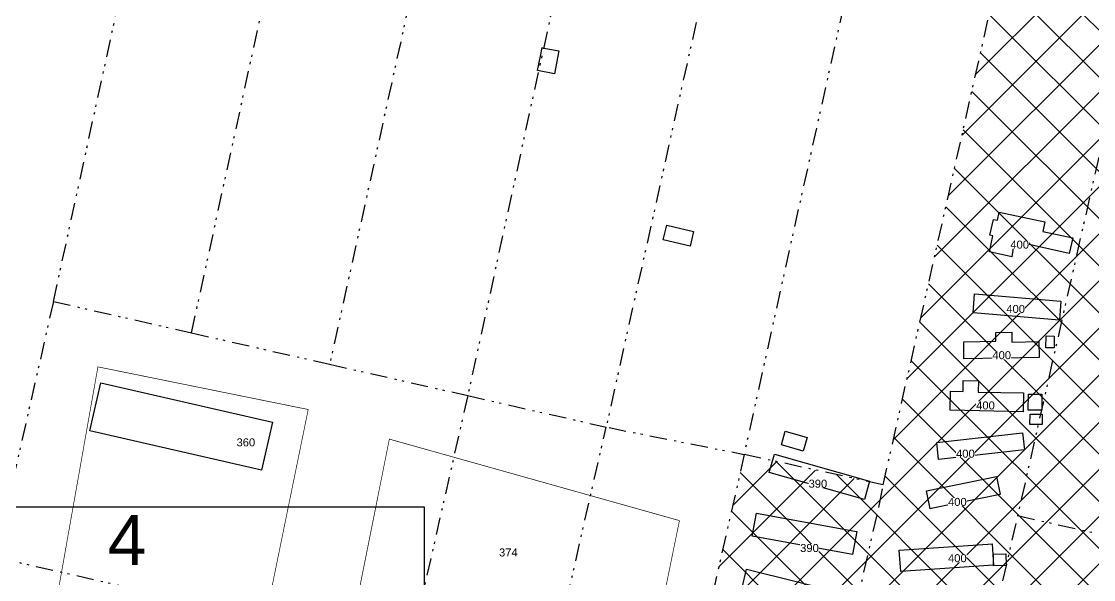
# Model space of a CAD drawing. Extents: x 11808739 to 11823423, y 3647988 to 3656247.
# Drawn here: x 11816019 to 11816823, y 3652631 to 3653050 of the extents above; entities that cross this region are included whole.
import ezdxf

# ---------------------------------------------------------------- set-up
doc = ezdxf.new("R2010")
doc.units = 0
doc.header["$MEASUREMENT"] = 0
doc.header["$XCLIPFRAME"] = 2
doc.linetypes.add('PROPERTY', pattern=[31.302502, 12.967109, -5.580706, 1.571985, -4.030017, 1.571985, -5.5807])
doc.layers.add('1X4 Terminal Boundary', color=7, linetype='Continuous', lineweight=20, true_color=0x00853c)
for name, color, linetype in [('ADDRESSES', 252, 'Continuous'), ('ADDRESSES_NN', 2, 'Continuous'), ('E_BUILDING', 8, 'Continuous'), ('HATCH_NN', 253, 'Continuous'), ('VICINITY FOC', 104, 'Continuous')]:
    doc.layers.add(name, color=color, linetype=linetype)
doc.layers.add('E_PROPERTY LINE', color=8, linetype='PROPERTY', transparency=0.3)
doc.layers.add('PORTGROUPINGS_1', color=1, linetype='Continuous', plot=False)
doc.layers.add('VIEWPORT', color=250, linetype='Continuous', lineweight=25)
doc.styles.get("Standard").update_dxf_attribs({"font": 'arial.ttf'})
picture_1 = doc.add_image_def('image1.png', size_in_pixel=(1270, 827))

msp = doc.modelspace()

# ---------------------------------------------------------------- hatches: boundary and pattern name
at = {"layer": 'HATCH_NN', "transparency": 33554585}
h = msp.add_hatch(dxfattribs=at)
h.set_pattern_fill('ANSI37', color=251, scale=200)
h.paths.add_polyline_path([(11815970.52, 3652027.34), (11816018.62, 3652243.99), (11815727.58, 3652309.13), (11815601.85, 3652336.83), (11815525.61, 3651985.53), (11815532.99, 3651977.38), (11815574.2, 3651927.58), (11815585.45, 3651916.23), (11815598.37, 3651906.82), (11815612.63, 3651899.59), (11815627.85, 3651894.72), (11815919.25, 3651828.51), (11815946.16, 3651946.95), (11815952.46, 3651944.54)])
h.paths.add_polyline_path([(11817261.78, 3652946.72), (11817041.74, 3652995.69), (11817048.74, 3653027.16), (11816855.44, 3653070.17), (11816889.33, 3653222.44), (11816787.58, 3653245.51), (11816665.08, 3652701.95), (11816560.95, 3652724.76), (11816470.01, 3652324.07), (11816574.2, 3652300.7), (11816673.45, 3652278.45), (11816882.89, 3652230.88), (11816984.01, 3652207.82), (11817073.76, 3652608.44), (11817180.39, 3652583.13)])

# ---------------------------------------------------------------- linework, layer by layer
at = {"layer": 'E_BUILDING', "flags": 128}
for points in [[(11816421.92, 3653027.44), (11816418.57, 3653010.21), (11816405.9, 3653012.68), (11816408, 3653023.5), (11816409.25, 3653029.91), (11816409.41, 3653029.88), (11816421.92, 3653027.44)], [(11816763.36, 3652884.62), (11816761.53, 3652873.09), (11816744.79, 3652876.75), (11816747.4, 3652888.67), (11816745.12, 3652889.17), (11816747.73, 3652901.12), (11816750.74, 3652900.46), (11816752.08, 3652906.59), (11816786.24, 3652899.13), (11816784.7, 3652892.1), (11816807.21, 3652887.18), (11816804.68, 3652875.59), (11816763.36, 3652884.62)], [(11816502.78, 3652896.85), (11816522.87, 3652892.06), (11816520.24, 3652881), (11816500.14, 3652885.78), (11816502.78, 3652896.85)], [(11816732.46, 3652830.97), (11816733.61, 3652845.2), (11816798.39, 3652839.81), (11816797.21, 3652825.59), (11816732.46, 3652830.97)], [(11816725.51, 3652796.42), (11816725.52, 3652809.19), (11816749.6, 3652809.63), (11816749.48, 3652816.15), (11816761.49, 3652816.38), (11816761.63, 3652809.06), (11816781.89, 3652809.44), (11816782.11, 3652797.46), (11816725.51, 3652796.42)], [(11816787.32, 3652813.78), (11816793.39, 3652813.43), (11816793.22, 3652804.64), (11816787.14, 3652804.76), (11816787.32, 3652813.78)], [(11816078.53, 3652778.45), (11816207.19, 3652748.96), (11816198.93, 3652712.9), (11816070.26, 3652742.38), (11816078.53, 3652778.45)], [(11816715.27, 3652757.88), (11816715.45, 3652772.13), (11816724.99, 3652771.95), (11816725.15, 3652780.32), (11816736.61, 3652780.1), (11816736.44, 3652771.55), (11816770.4, 3652770.9), (11816770.13, 3652756.84), (11816715.27, 3652757.88)], [(11816774.04, 3652769.86), (11816784.11, 3652769.86), (11816784.11, 3652757.97), (11816773.69, 3652757.97), (11816774.04, 3652769.86)], [(11816775.26, 3652755.1), (11816784.28, 3652755.1), (11816784.28, 3652747.12), (11816775.17, 3652747.12), (11816775.26, 3652755.1)], [(11816591.48, 3652742.26), (11816607.98, 3652737.39), (11816604.97, 3652727.19), (11816588.9, 3652731.92), (11816591.48, 3652742.26)], [(11816771.08, 3652728.25), (11816706.64, 3652721.06), (11816705.23, 3652733.69), (11816769.67, 3652740.88), (11816771.08, 3652728.25)], [(11816651.2, 3652691.04), (11816579.68, 3652711.18), (11816583.54, 3652724.9), (11816654.8, 3652704.84), (11816651.2, 3652691.04)], [(11816701.04, 3652684.14), (11816700.25, 3652683.98), (11816697.49, 3652697.54), (11816750.03, 3652708.23), (11816752.79, 3652694.67), (11816701.04, 3652684.14)], [(11816644.98, 3652666.93), (11816645.24, 3652666.89), (11816642.05, 3652649.64), (11816566.79, 3652663.57), (11816569.98, 3652680.82), (11816644.98, 3652666.93)], [(11816743.66, 3652657.53), (11816746.82, 3652657.74), (11816747.92, 3652641.72), (11816678.3, 3652636.93), (11816677.2, 3652652.95), (11816743.66, 3652657.53)], [(11816757.26, 3652641.56), (11816747.93, 3652641.33), (11816747.72, 3652649.89), (11816757.05, 3652650.13), (11816757.26, 3652641.56)], [(11816562.66, 3652638.61), (11816638.18, 3652620.03), (11816634.75, 3652606.09), (11816559.26, 3652624.66), (11816562.66, 3652638.61)]]:
    msp.add_lwpolyline(points, close=True, dxfattribs=at)
at = {"layer": 'E_PROPERTY LINE', "transparency": 33554610, "flags": 128}
for points in [[(11816042.89, 3652839.51), (11816106.83, 3653133.26), (11816164.27, 3653386.51)], [(11816370.58, 3653340.01), (11816250.01, 3652792.43)], [(11816473.08, 3653317.01), (11816353.56, 3652768.89)], [(11816578.27, 3653293.32), (11816526.08, 3653054.44), (11816457.32, 3652745.3), (11816560.95, 3652724.76)], [(11816665.08, 3652701.94), (11816560.95, 3652724.76), (11816634.27, 3653055.26), (11816682.95, 3653269.38)], [(11816665.08, 3652701.94), (11816787.58, 3653245.51)], [(11816889.33, 3653222.44), (11816855.44, 3653070.17), (11816824.27, 3652936.88), (11816765.89, 3652678.94), (11816673.45, 3652278.45)], [(11816146.45, 3652815.97), (11816202.2, 3653071.63)], [(11816042.89, 3652839.51), (11815999.3, 3652647.77)], [(11816042.89, 3652839.51), (11816146.45, 3652815.97)], [(11816146.45, 3652815.97), (11816250.01, 3652792.43)], [(11816250.01, 3652792.43), (11816353.56, 3652768.89)], [(11816353.56, 3652768.89), (11816309.95, 3652577.03)], [(11816353.56, 3652768.89), (11816457.32, 3652745.3)], [(11816413.7, 3652553.41), (11816457.32, 3652745.3)], [(11816560.95, 3652724.76), (11816470.01, 3652324.07)], [(11816662.08, 3652686.32), (11816665.08, 3652701.94)], [(11816574.2, 3652300.7), (11816662.08, 3652686.32)], [(11816765.89, 3652678.94), (11816972.2, 3652632.32), (11817073.76, 3652608.44), (11816984.01, 3652207.82)], [(11815999.3, 3652647.77), (11816158.11, 3652611.61)]]:
    msp.add_lwpolyline(points, dxfattribs=at)
at = {"layer": 'VIEWPORT', "ltscale": 0.01}
msp.add_lwpolyline([(11815633.13, 3652685.37), (11816320.83, 3652685.44), (11816320.87, 3652303.91), (11815633.17, 3652303.84)], close=True, dxfattribs=at)

# ---------------------------------------------------------------- texts
at = {"layer": 'PORTGROUPINGS_1', "insert": (11816098.07, 3652629.06), "char_height": 37.5, "attachment_point": 5}
msp.add_mtext('4\\P3*', dxfattribs=at)

# ---------------------------------------------------------------- pictures from other files: only their frames are drawn
at = {"layer": 'VICINITY FOC'}
image = msp.add_image(picture_1, insert=(11810740.9, 3647987.68), size_in_units=(12682.3, 8259.18), dxfattribs=at)
image.set_boundary_path([(-0.5, -0.5), (1269.5, -0.5), (1269.5, 826.5), (-0.5, 826.5), (-0.5, -0.5)])
image.dxf.flags = 255

# ---------------------------------------------------------------- next in the draw order: texts
at = {"layer": 'ADDRESSES', "char_height": 6, "attachment_point": 5, "bg_fill": 3, "box_fill_scale": 1, "bg_fill_color": 256, "bg_fill_transparency": 0}
for s, insert, rotation in [('360', (11816187.19, 3652733.79), 360), ('374', (11816384.01, 3652651.23), 0)]:
    msp.add_mtext(s, dxfattribs=dict(at, insert=insert, rotation=rotation))
at = {"layer": 'ADDRESSES_NN', "color": 251, "char_height": 6, "attachment_point": 2, "bg_fill": 3, "box_fill_scale": 1, "bg_fill_color": 256, "bg_fill_transparency": 0}
for s, insert in [('400', (11816767.44, 3652885.16)), ('400', (11816764.42, 3652836.91)), ('400', (11816753.97, 3652802.23)), ('400', (11816741.81, 3652764.54)), ('400', (11816726.74, 3652728.36)), ('390', (11816616.14, 3652705.83)), ('400', (11816720.7, 3652692.17)), ('390', (11816609.82, 3652657.59)), ('400', (11816720.7, 3652649.95))]:
    msp.add_mtext(s, dxfattribs=dict(at, insert=insert))

# ---------------------------------------------------------------- next in the draw order: linework, layer by layer
at = {"layer": '1X4 Terminal Boundary', "ltscale": 0.01, "const_width": 0.5}
for points in [[(11816044.12, 3652609.1), (11815860.09, 3652649.88), (11815831.57, 3652526.7), (11816172.02, 3652455.63), (11816233.94, 3652758.48), (11816076.23, 3652790.47), (11816044.12, 3652609.1)], [(11816294.79, 3652736.27), (11816235.41, 3652439.22), (11816452.71, 3652383.95), (11816512.32, 3652675.15), (11816294.79, 3652736.27)]]:
    msp.add_lwpolyline(points, dxfattribs=at)

doc.saveas('drawing.dxf')
